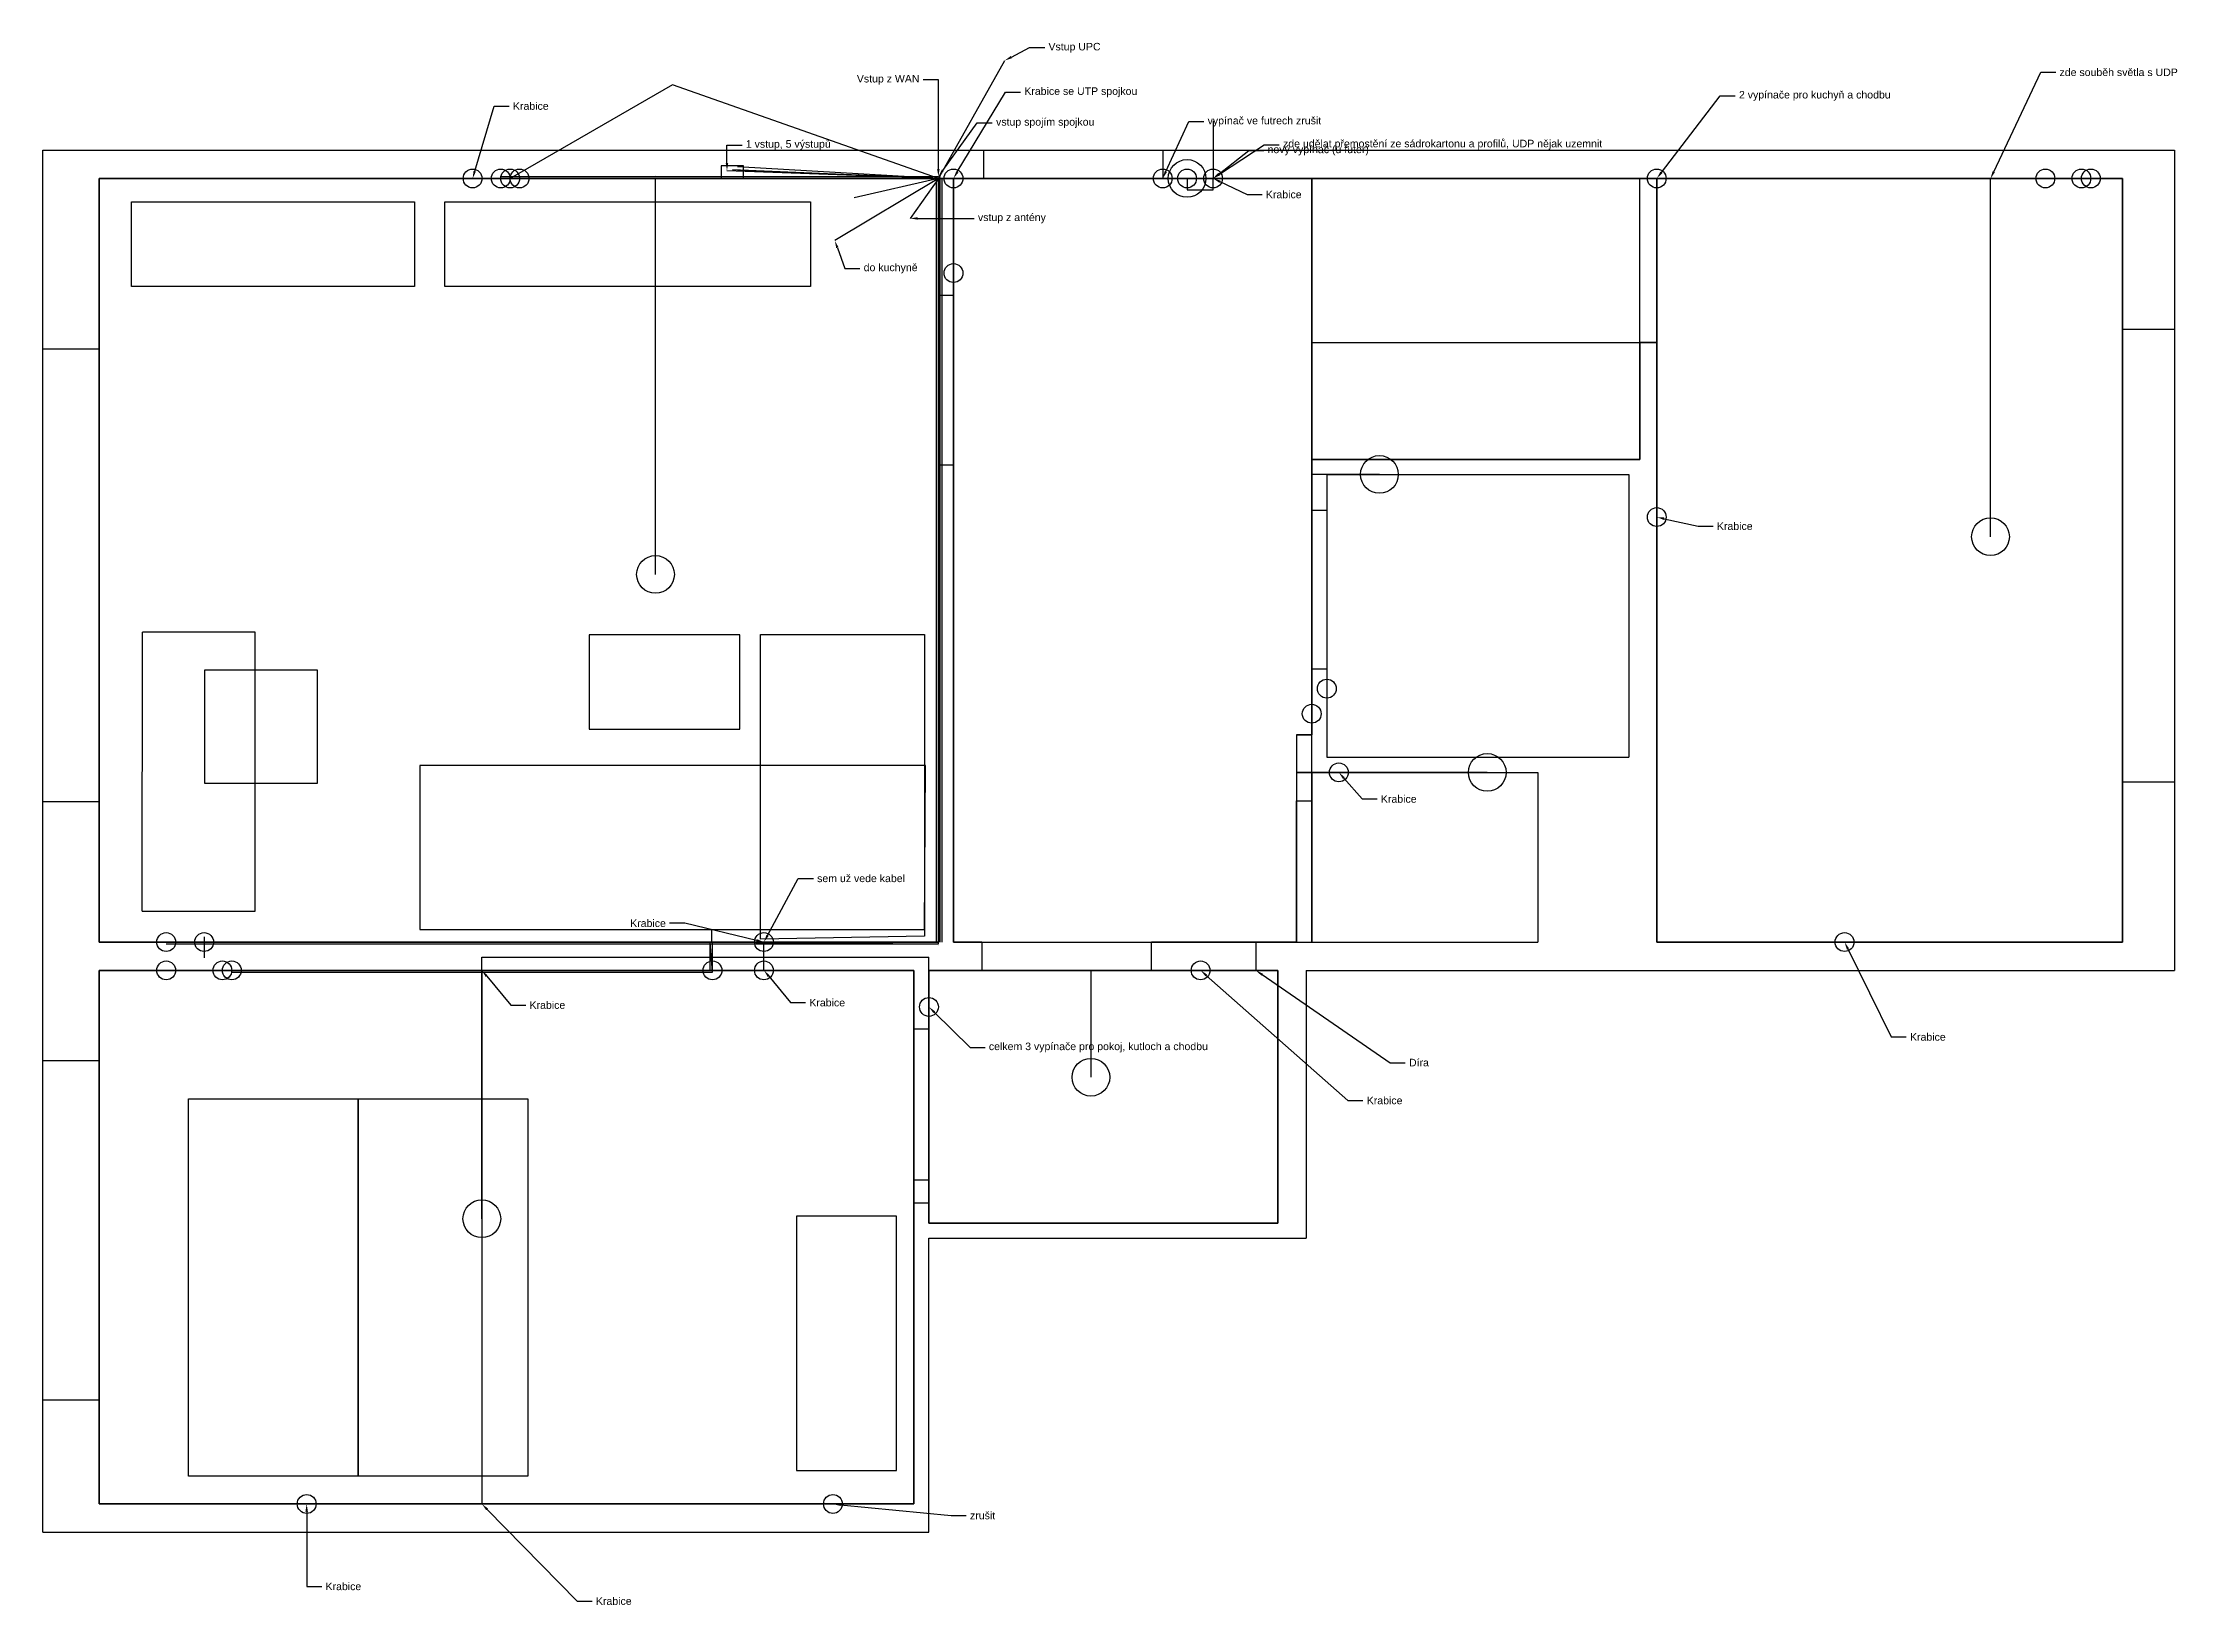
# Model space of a CAD drawing. Header units: centimetres. Extents: x -475 to 657, y -758 to 72.
import ezdxf
from ezdxf import colors
from ezdxf.entities.mleader import LeaderData, LeaderLine
from ezdxf.math import Vec2, Vec3

# ---------------------------------------------------------------- set-up
doc = ezdxf.new("R2010")
doc.units = ezdxf.units.CM
for name, color, linetype in [('Audio', 211, 'Continuous'), ('Elelectrocity', 10, 'Continuous'), ('Elelectrocity_new', 20, 'Continuous'), ('Forniture', 34, 'Continuous'), ('new_TV', 110, 'Continuous'), ('Svetla', 50, 'Continuous'), ('Svetla_3_new', 40, 'Continuous'), ('Svetla_5_new', 40, 'Continuous'), ('TV', 190, 'Continuous'), ('UDP', 134, 'Continuous'), ('Vybrani_pro_krabici', 100, 'Continuous'), ('Wall_painting', 6, 'Continuous'), ('Walls', 60, 'Continuous'), ('Walls_ceiling_paiting', 6, 'Continuous')]:
    doc.layers.add(name, color=color, linetype=linetype)
doc.styles.get("Standard").update_dxf_attribs({"font": 'arial.ttf'})

# ---------------------------------------------------------------- blocks, each defined once
blk = doc.blocks.new('Skrin_satni')
at = {"layer": 'Forniture', "lineweight": -3, "ltscale": 0.01}
for p, q in [((53, 135), (0, 135)), ((0, 135), (0, 0)), ((53, 0), (53, 135)), ((0, 0), (53, 0))]:
    blk.add_line(p, q, dxfattribs=at)
blk = doc.blocks.new('Stul_pracovni')
at = {"layer": 'Forniture', "lineweight": -3, "ltscale": 0.01}
for p, q in [((0, 0), (0.2, 148)), ((60, 148), (0.2, 148)), ((60, 0), (60, 148)), ((0, 0), (60, 0))]:
    blk.add_line(p, q, dxfattribs=at)
blk = doc.blocks.new('Zidle_pracovni')
at = {"layer": 'Forniture', "lineweight": -3, "ltscale": 0.01}
for p, q in [((60, 60), (0, 60)), ((0, 60), (0, 0)), ((60, 0), (60, 60)), ((0, 0), (60, 0))]:
    blk.add_line(p, q, dxfattribs=at)
blk = doc.blocks.new('Matrace')
at = {"layer": 'Forniture', "lineweight": -3, "ltscale": 0.01}
for p, q in [((0, 0), (90, 0)), ((0, -200), (0, 0)), ((90, 0), (90, -200)), ((90, -200), (0, -200))]:
    blk.add_line(p, q, dxfattribs=at)
blk = doc.blocks.new('Konferencni_stul')
at = {"layer": 'Forniture', "lineweight": -3, "ltscale": 0.01}
for p, q in [((80, 50), (0, 50)), ((0, 50), (0, 0)), ((80, 0), (80, 50)), ((0, 0), (80, 0))]:
    blk.add_line(p, q, dxfattribs=at)
blk = doc.blocks.new('Knihovna')
at = {"layer": 'Forniture', "lineweight": -3, "ltscale": 0.01}
for p, q in [((-150, 0), (-150, 45)), ((-150, 45), (0, 45)), ((0, 45), (0, 0)), ((0, 0), (-150, 0))]:
    blk.add_line(p, q, dxfattribs=at)

msp = doc.modelspace()

# ---------------------------------------------------------------- linework, layer by layer
at = {"layer": 'Audio', "lineweight": -3, "ltscale": 0.01}
for p, q in [((-180.9, 0, 30), (0, 0, 30)), ((0, 0, 260), (0, -405, 260)), ((0, 0, 260), (0, 0, 30)), ((-120.2, -405, 20), (-120.2, -398.8, 20)), ((-120.2, -405, 30), (-120.2, -405, 20)), ((0, -405, 30), (-120.2, -405, 30)), ((0, -405, 260), (0, -405, 30))]:
    msp.add_line(p, q, dxfattribs=at)
at = {"layer": 'Elelectrocity', "lineweight": -3, "ltscale": 0.01}
for p, q in [((145.7, 30.6, 260), (145.7, 0, 260)), ((0, 0), (-247, 0)), ((-247, 0, 15), (-247, 0)), ((131.9, 0, 240), (131.9, 0, 30)), ((131.9, 0, 30), (131.9, 0)), ((145.7, 0), (587.1, 0)), ((145.7, 0, 260), (145.7, 0, 240)), ((587.1, 0, 15), (587.1, 0)), ((-389.4, -402.2), (-389.4, -405)), ((-389.4, -405), (-389.4, -413.4)), ((-92.5, -420), (-92.5, -405)), ((-242.1, -420), (-409.5, -420)), ((-242.1, -420), (-242.1, -703)), ((-242.1, -420), (-92.5, -420)), ((-242.1, -703), (-55.9, -703))]:
    msp.add_line(p, q, dxfattribs=at)
at = {"layer": 'Elelectrocity', "lineweight": -3, "ltscale": 0.01, "elevation": 240}
msp.add_lwpolyline([(145.7, 0), (131.9, 0), (131.9, -6), (145.7, -6)], close=True, dxfattribs=at)
at = {"layer": 'Elelectrocity', "lineweight": -3, "ltscale": 0.01}
for centre in [(-247, 0, 15), (131.9, 0, 30), (587.1, 0, 15), (381, -179.6, 120), (206, -270.6), (-389.4, -405), (-409.5, -420, 15), (-55.9, -703)]:
    msp.add_circle(centre, 5, dxfattribs=at)
at = {"layer": 'Elelectrocity_new', "lineweight": -3, "ltscale": 0.01}
for p, q in [((381, -179.6, 120), (381, -405, 120)), ((381, -405, 120), (480.6, -405, 120)), ((-409.5, -420, 15), (-409.5, -420)), ((-242.1, -420), (-92.5, -420)), ((-92.5, -420), (-92.5, -420, 15)), ((180, -420), (139.1, -420)), ((139.1, -420), (139.1, -420, 18.2)), ((180, -420), (180, -554)), ((-13, -703), (-13, -543.3)), ((-13, -543.3), (-5, -543.3)), ((-5, -543.3), (-5, -554)), ((-5, -554), (137.7, -554)), ((180, -554), (137.7, -554)), ((-335, -703, 15), (-335, -703)), ((-335, -703), (-242.1, -703)), ((-55.9, -703), (-13, -703))]:
    msp.add_line(p, q, dxfattribs=at)
for centre in [(-92.5, -405), (480.6, -405, 120), (-92.5, -420, 15), (139.1, -420, 18.2), (-335, -703, 15)]:
    msp.add_circle(centre, 5, dxfattribs=at)
at = {"layer": 'Forniture', "lineweight": -3, "ltscale": 0.01}
for p, q in [((198, -149), (198, -87)), ((198, -87), (372, -87)), ((372, -87), (372, -149)), ((372, -149), (198, -149))]:
    msp.add_line(p, q, dxfattribs=at)
for points in [[(-261.8, -12.4), (-67.8, -12.4), (-67.8, -57.4), (-261.8, -57.4)], [(-7.4, -401.9), (-94.4, -403.5), (-94.4, -241.9), (-7.4, -241.9)], [(-275, -398.3), (-7.4, -398.3), (-6.8, -311.3), (-275, -311.3)]]:
    msp.add_lwpolyline(points, close=True, dxfattribs=at)
at = {"layer": 'Forniture', "lineweight": -3, "ltscale": 0.01, "elevation": 260}
msp.add_lwpolyline([(198, -87), (372, -87), (372, -149), (198, -149)], close=True, dxfattribs=at)
at = {"layer": 'new_TV', "lineweight": -3, "ltscale": 0.01}
for p, q in [((-232.1, 0, 30), (-232.1, 0)), ((-232.1, 0), (0, 0)), ((0, -406, 260), (0, 0, 260)), ((0, 0, 260), (0, 0)), ((0, -406, 260), (0, 0, 260)), ((0, 0, 260), (0, 0)), ((-119.8, -421), (-121, -405)), ((-121, -405), (-121, -405, 30)), ((-121, -405, 30), (0, -406, 30)), ((-121, -405, 30), (0, -406, 30)), ((0, -406, 30), (0, -406, 260)), ((0, -406, 30), (0, -406, 260)), ((-374.7, -421, 30), (-119.8, -421, 30)), ((-119.8, -421, 30), (-119.8, -421))]:
    msp.add_line(p, q, dxfattribs=at)
at = {"layer": 'Svetla', "lineweight": -3, "ltscale": 0.01}
for p, q in [((-150, 1.4, 260), (-150, 1.4)), ((-150, -210, 260), (-150, 0, 260)), ((8, 0), (-150, 0)), ((119, 0), (125.1, 0)), ((119, 0, 120), (119, 0)), ((131.9, 0), (131.9, 0, 200)), ((473.7, -0.1), (381, 0)), ((381, 0), (381, 0, 120)), ((628, 0), (628, -190)), ((8, -50.2), (8, 0)), ((558, -0.1, 260), (473.7, -0.1, 260)), ((473.7, -0.1, 260), (473.7, -0.1)), ((558, -190, 260), (558, -0.1, 260)), ((8, -50.2, 120), (8, -50.2)), ((233.9, -157), (198, -157)), ((198, -157), (198, -283.9)), ((233.9, -157, 200), (233.9, -157)), ((198, -315), (198, -283.9)), ((198, -283.9, 120), (198, -283.9)), ((198, -283.9, 120), (198, -283.9)), ((291.1, -315), (198, -315)), ((291.1, -315, 200), (291.1, -315)), ((-242.1, -420), (-242.1, -413)), ((-242.1, -413), (-5, -413)), ((-5, -439.4), (-5, -413)), ((-242.1, -551.7, 260), (-242.1, -420, 260)), ((-242.1, -420, 260), (-242.1, -420)), ((-5, -439.4, 120), (-5, -439.4))]:
    msp.add_line(p, q, dxfattribs=at)
for centre, radius in [((119, 0, 120), 5), ((131.9, 0, 200), 10), ((381, 0, 120), 5), ((8, -50.2, 120), 5), ((233.9, -157, 200), 10), ((558, -190, 260), 10), ((-150, -210, 260), 10), ((198, -283.9, 120), 5), ((291.1, -315, 200), 10), ((-5, -439.4, 120), 5), ((-242.1, -551.7, 260), 10)]:
    msp.add_circle(centre, radius, dxfattribs=at)
at = {"layer": 'Svetla_3_new', "lineweight": -3, "ltscale": 0.01}
for p, q in [((131.9, 0), (145.7, 0)), ((131.9, 0, 200), (145.7, 0, 200)), ((145.7, 0, 200), (145.7, 0, 120)), ((198, -283.9, 120), (198, -295, 120)), ((198, -295, 120), (190, -295, 120)), ((190, -295, 120), (190, -315, 120)), ((190, -315), (212.4, -315)), ((212.4, -315, 120), (190, -315, 120)), ((8, -420, 260), (-5, -420, 260)), ((-5, -420, 260), (-5, -439.4, 260)), ((80.9, -420, 260), (80.9, -476.7, 260)), ((-5, -439.4, 260), (-5, -439.4, 120))]:
    msp.add_line(p, q, dxfattribs=at)
for centre, radius in [((145.7, 0, 120), 5), ((212.4, -315, 120), 5), ((80.9, -476.7, 260), 10)]:
    msp.add_circle(centre, radius, dxfattribs=at)
at = {"layer": 'Svetla_5_new', "lineweight": -3, "ltscale": 0.01}
for p, q in [((381, 0, 20), (145.7, 0, 20)), ((145.7, 0, 120), (145.7, 0, 20)), ((198, 0, 260), (145.7, 0, 260)), ((145.7, 0, 120), (145.7, 0, 260)), ((198, -295, 260), (198, 0, 260)), ((381, 0, 120), (381, 0, 20)), ((198, -295, 260), (190, -295, 260)), ((190, -295, 260), (190, -405, 260)), ((190, -405, 260), (168.4, -405, 260)), ((168.4, -405, 260), (168.4, -420, 260)), ((-5, -439.4, 260), (-5, -420, 260)), ((-5, -420, 260), (80.9, -420, 260)), ((80.9, -420, 260), (168.4, -420, 260)), ((-5, -439.4, 260), (-5, -439.4, 120))]:
    msp.add_line(p, q, dxfattribs=at)
at = {"layer": 'TV', "lineweight": -3, "ltscale": 0.01}
for p, q in [((0, 0, 260), (35.2, 62.5)), ((-232.1, 1, 30), (0, 1, 30)), ((1, 1, 260), (0, 0, 30)), ((1, -405, 260), (1, 0, 260)), ((0, 0), (-54.9, -33)), ((0, 0, 30), (-44.6, -10.3)), ((0, 0), (-15, -21.2)), ((0, 0, 30), (0, 0)), ((-121, -420), (-121, -405)), ((-121, -405), (-121, -405, 30)), ((-119.8, -405, 31), (0, -405, 31)), ((0, -406, 30), (0, -406, 260)), ((-374.7, -421, 30), (-119.8, -421, 30)), ((-119.8, -421, 30), (-119.8, -421))]:
    msp.add_line(p, q, dxfattribs=at)
for centre in [(-232.1, 0, 30), (-222.1, 0, 30), (611.2, 0, 15), (-374.7, -420, 30)]:
    msp.add_circle(centre, 5, dxfattribs=at)
at = {"layer": 'UDP', "lineweight": -3, "ltscale": 0.01}
for p, q in [((-141, 49.6), (-227.1, 0, 31)), ((0, 0, 27.9), (-141, 49.6)), ((0, 0, 30), (-112.1, 4.1, 30)), ((0, 0, 30), (-109.2, 4.5, 30)), ((0, 0, 30), (-106.5, 6.1, 30)), ((0, 0, 30), (-106.5, 4, 30)), ((-1, -405, 260), (-1, 0, 260)), ((-1, 0, 260), (-1, 0, 30)), ((0, 1, 260), (0, 1, 30)), ((8, 0), (0, 0)), ((0, -405, 259), (0, 0, 259)), ((0, 0, 260), (628, 0, 260)), ((0, 0, 260), (0, 0, 27.9)), ((2, -405, 260), (2, 0, 260)), ((2, 0, 260), (2, 0, 30)), ((2, 0, 260), (2, 0, 30)), ((606.2, 0, 15), (628, 0, 15)), ((628, 0, 15), (628, 0, 260)), ((-409.5, -406, 30), (0, -406, 30)), ((-119.8, -420), (-119.8, -405)), ((-119.8, -405, 32), (0, -405, 32)), ((-119.8, -405), (-119.8, -405, 29)), ((-119.8, -420), (-119.8, -405)), ((-119.8, -405), (-119.8, -405, 29)), ((-119.8, -405, 29), (0, -405, 29)), ((0, -404, 260), (0, -404, 30)), ((0, -407, 30), (0, -407, 260)), ((2, -405, 30), (2, -405, 260)), ((-379.7, -420, 30), (-119.8, -420, 30)), ((-119.8, -420, 30), (-119.8, -420)), ((-119.8, -420, 30), (-119.8, -420))]:
    msp.add_line(p, q, dxfattribs=at)
for points, elevation in [([(-115.2, 0), (-103.4, 0), (-103.4, 6.7), (-115.2, 6.7)], 31), ([(-115.2, 0), (0, 0), (0, 0), (-115.2, 0)], 30)]:
    msp.add_lwpolyline(points, close=True, dxfattribs=dict(at, elevation=elevation))
for centre in [(-227.1, 0, 30), (8, 0), (606.2, 0, 15), (-409.5, -405, 30), (-379.7, -420, 30), (-119.8, -420, 30)]:
    msp.add_circle(centre, 5, dxfattribs=at)
at = {"layer": 'Wall_painting', "lineweight": -3, "ltscale": 0.01}
for p, q in [((8, 0), (24, 0)), ((24, 0, 190), (119, 0, 190)), ((24, 0), (119, 0)), ((119, 0), (628, 0)), ((372, -87, 190), (372, 0, 190)), ((372, -87), (372, 0)), ((381, -87, 190), (381, 0, 190)), ((628, 0), (628, -80)), ((-445, 0), (0, 0)), ((-445, -90.6), (-445, 0)), ((0, 0), (0, -62)), ((8, -62), (8, 0)), ((8, -62), (8, 0)), ((0, -62, 190), (0, -152, 190)), ((0, -62), (0, -152)), ((8, -152, 190), (8, -62, 190)), ((8, -62), (8, -152)), ((381, -87), (372, -87)), ((372, -87), (372, -149)), ((381, -405), (381, -87)), ((628, -80, 240), (628, -320, 240)), ((628, -80), (628, -320)), ((628, -80, 80), (628, -320, 80)), ((-445, -330.6), (-445, -90.6)), ((0, -152), (0, -405)), ((8, -405), (8, -152)), ((372, -149), (198, -149)), ((198, -149), (198, -176)), ((198, -176, 190), (198, -260, 190)), ((198, -260), (198, -176)), ((198, -260), (198, -295)), ((198, -295), (190, -295)), ((190, -295), (190, -330)), ((628, -320), (628, -405)), ((-445, -405), (-445, -330.6)), ((190, -330, 190), (190, -405, 190)), ((190, -405), (190, -330)), ((0, -405), (-445, -405)), ((23, -405), (8, -405)), ((23, -405, 190), (113, -405, 190)), ((23, -405), (113, -405)), ((190, -405), (113, -405)), ((628, -405), (381, -405)), ((-445, -420), (-13, -420)), ((-445, -468), (-445, -420)), ((-13, -420), (-13, -451)), ((-5, -451), (-5, -420)), ((-5, -420), (23, -420)), ((23, -420, 190), (113, -420, 190)), ((23, -420), (113, -420)), ((113, -420), (180, -420)), ((180, -420), (180, -554)), ((-13, -451, 190), (-13, -531, 190)), ((-13, -451), (-13, -531)), ((-5, -531, 190), (-5, -451, 190)), ((-5, -451), (-5, -531)), ((-445, -648, 240), (-445, -468, 240)), ((-445, -468), (-445, -648)), ((-13, -531), (-13, -703)), ((-5, -554), (-5, -531)), ((180, -554), (-5, -554)), ((-445, -703), (-445, -648)), ((-13, -703), (-445, -703))]:
    msp.add_line(p, q, dxfattribs=at)
at = {"layer": 'Wall_painting', "lineweight": -3, "ltscale": 0.01, "extrusion": (-1, 0, 0)}
for p, q in [((-445, -330, 240), (-445, -90, 240)), ((-445, -330, 80), (-445, -94, 80)), ((-445, -468, 80), (-445, -648, 80))]:
    msp.add_line(p, q, dxfattribs=at)
at = {"layer": 'Walls'}
for p, q in [((-475, 15), (655.5, 15)), ((-475, -718), (-475, 15)), ((24, 15), (24, 0)), ((119, 15), (119, 0)), ((655.5, 15), (655.5, -420)), ((119, 0), (628, 0)), ((628, 0), (628, -405)), ((-445, 0), (-445, -405)), ((8, -62), (8, 0)), ((8, -62), (0, -62)), ((-445, -80), (-445, -90.6)), ((372, -87), (372, -149)), ((372, -87), (381, -87)), ((381, -87), (381, -405)), ((628, -80), (655.5, -80)), ((-445, -90.6), (-475, -90.6)), ((-445, -90.6), (-445, -330.6)), ((8, -152), (0, -152)), ((198, -149), (372, -149)), ((198, -176), (198, -149)), ((206, -157), (366.1, -157)), ((206, -157), (206, -176)), ((366.1, -157), (366.1, -307)), ((366.1, -158.6), (366.1, -158.6)), ((198, -176), (206, -176)), ((198, -295), (198, -260)), ((198, -260), (206, -260)), ((190, -295), (190, -405)), ((190, -295), (198, -295)), ((198, -315), (198, -405)), ((198, -315), (318, -315)), ((206, -307), (366.1, -307)), ((318, -315), (318, -405)), ((628, -320), (655.5, -320)), ((-445, -330.6), (-475, -330.6)), ((190, -330), (198, -330)), ((318, -393), (318, -393)), ((8, -405), (23, -405)), ((23, -405), (23, -420)), ((113, -405), (190, -405)), ((113, -420), (113, -405)), ((-445, -420), (-13, -420)), ((-445, -420), (-445, -468)), ((-13, -420), (-13, -451)), ((-5, -420), (23, -420)), ((113, -420), (180, -420)), ((180, -554), (180, -420)), ((195, -420), (655.5, -420)), ((195, -420), (195, -562)), ((-13, -451), (-5, -451)), ((-445, -468), (-475, -468)), ((-445, -468), (-445, -648)), ((-13, -531), (-5, -531)), ((-5, -554), (180, -554)), ((-5, -718), (-5, -562)), ((-5, -562), (195, -562)), ((-445, -648), (-475, -648)), ((-445, -703), (-13, -703)), ((-475, -718), (-5, -718))]:
    msp.add_line(p, q, dxfattribs=at)
at = {"layer": 'Walls', "lineweight": -3, "ltscale": 0.01}
for p, q in [((-445, 0), (0, 0)), ((0, 0), (0, -62)), ((24, 0), (8, 0)), ((24, 0), (119, 0)), ((0, -62), (0, -152)), ((8, -62), (8, -152)), ((0, -152), (0, -405)), ((8, -152), (8, -405)), ((198, -176), (198, -260)), ((206, -176), (206, -260)), ((206, -260), (206, -307)), ((0, -405), (-445, -405)), ((23, -405), (113, -405)), ((198, -405), (318, -405)), ((381, -405), (628, -405)), ((-5, -420), (-5, -451)), ((23, -420), (113, -420)), ((-13, -451), (-13, -531)), ((-5, -451), (-5, -531)), ((-13, -703), (-13, -531)), ((-5, -531), (-5, -554)), ((-445, -648), (-445, -703))]:
    msp.add_line(p, q, dxfattribs=at)
at = {"layer": 'Walls_ceiling_paiting', "lineweight": -3, "ltscale": 0.01, "elevation": 260}
for points in [[(198, 0), (8, 0), (8, -405), (198, -405)], [(198, -149), (372, -149), (372, 0), (198, 0)], [(381, -405), (628, -405), (628, 0), (381, 0)], [(-445, -405), (0, -405), (0, 0), (-445, 0)], [(-445, -703), (-13, -703), (-13, -420), (-445, -420)], [(-5, -554), (180, -554), (180, -420), (-5, -420)]]:
    msp.add_lwpolyline(points, close=True, dxfattribs=at)

# ---------------------------------------------------------------- block references
at = {"layer": 'Forniture', "lineweight": -3}
for name, p in [('Knihovna', (-277.9, -57.4)), ('Stul_pracovni', (-422.3, -388.6)), ('Konferencni_stul', (-185.2, -292.1)), ('Matrace', (-397.7, -488.2)), ('Matrace', (-307.7, -488.2)), ('Skrin_satni', (-75.2, -685.3))]:
    msp.add_blockref(name, p, dxfattribs=at)
at = {"layer": 'Forniture', "lineweight": -3, "ltscale": 0.01}
msp.add_blockref('Zidle_pracovni', (-389.2, -320.8), dxfattribs=at)

# ---------------------------------------------------------------- leaders
at = {"layer": 'Elelectrocity_new', "lineweight": -3, "ltscale": 0.01}
ml = msp.add_multileader_mtext('Standard', dxfattribs=at)
ml.set_content('sem už vede kabel', color=256)
ml.set_leader_properties()
ml.build(insert=Vec2(0, 0))
ctx = ml.context
ctx.base_point, ctx.plane_origin = Vec3(-66.3, -371.2), Vec3(-92.5, -405)
notes = []
notes.append((ctx, [(0, (1, 1, 0), (-74.3, -371.2), (1, 0), 8, [(0, [(-92.5, -405)], 0, [])])]))
ctx.mtext.insert, ctx.mtext.flow_direction = Vec3(-64.3, -369.2), 5
ml = msp.add_multileader_mtext('Standard', dxfattribs=at)
ml.set_content('zrušit', color=256)
ml.set_leader_properties()
ml.build(insert=Vec2(0, 0))
ctx = ml.context
ctx.base_point, ctx.plane_origin = Vec3(14.8, -709.1), Vec3(-55.9, -703)
notes.append((ctx, [(0, (1, 1, 0), (6.8, -709.1), (1, 0), 8, [(0, [(-55.9, -703)], 0, [])])]))
ctx.mtext.insert, ctx.mtext.flow_direction = Vec3(16.8, -707.1), 5
at = {"layer": 'Svetla_3_new', "lineweight": -3, "ltscale": 0.01}
ml = msp.add_multileader_mtext('Standard', dxfattribs=at)
ml.set_content('2 vypínače pro kuchyň a chodbu', color=256)
ml.set_leader_properties()
ml.build(insert=Vec2(0, 0))
ctx = ml.context
ctx.base_point, ctx.plane_origin = Vec3(422.6, 43.8), Vec3(381, 0)
notes.append((ctx, [(0, (1, 1, 0), (414.6, 43.8), (1, 0), 8, [(0, [(381, 0)], 0, [])])]))
ctx.mtext.insert, ctx.mtext.flow_direction = Vec3(424.6, 46.4), 5
ml = msp.add_multileader_mtext('Standard', dxfattribs=at)
ml.set_content('vypínač ve futrech zrušit', color=256)
ml.set_leader_properties()
ml.build(insert=Vec2(0, 0))
ctx = ml.context
ctx.base_point, ctx.plane_origin = Vec3(140.8, 30.2, 120), Vec3(119, 0, 120)
notes.append((ctx, [(0, (1, 1, 0), (132.8, 30.2, 120), (1, 0), 8, [(0, [(119, 0, 120)], 0, [])])]))
ctx.mtext.insert, ctx.mtext.flow_direction = Vec3(142.8, 32.7, 120), 5
ml = msp.add_multileader_mtext('Standard', dxfattribs=at)
ml.set_content('nový vypínač (u futer)', color=256)
ml.set_leader_properties()
ml.build(insert=Vec2(0, 0))
ctx = ml.context
ctx.base_point, ctx.plane_origin = Vec3(172.6, 14.8, 120), Vec3(145.7, 0, 120)
notes.append((ctx, [(0, (1, 1, 0), (164.6, 14.8, 120), (1, 0), 8, [(0, [(145.7, 0, 120)], 0, [])])]))
ctx.mtext.insert, ctx.mtext.flow_direction = Vec3(174.6, 17.4, 120), 5
ml = msp.add_multileader_mtext('Standard', dxfattribs=at)
ml.set_content('Díra', color=256)
ml.set_leader_properties()
ml.build(insert=Vec2(0, 0))
ctx = ml.context
ctx.base_point, ctx.plane_origin = Vec3(247.6, -469, 260), Vec3(168.4, -420, 260)
notes.append((ctx, [(0, (1, 1, 0), (239.6, -469, 260), (1, 0), 8, [(0, [(168.4, -420, 260)], 0, [])])]))
ctx.mtext.insert, ctx.mtext.flow_direction = Vec3(249.6, -466.9, 260), 5
ml = msp.add_multileader_mtext('Standard', dxfattribs=at)
ml.set_content('celkem 3 vypínače pro pokoj, kutloch a chodbu', color=256)
ml.set_leader_properties()
ml.build(insert=Vec2(0, 0))
ctx = ml.context
ctx.base_point, ctx.plane_origin = Vec3(24.8, -460.9), Vec3(-5, -439.4)
notes.append((ctx, [(0, (1, 1, 0), (16.8, -460.9), (1, 0), 8, [(0, [(-5, -439.4)], 0, [])])]))
ctx.mtext.insert, ctx.mtext.flow_direction = Vec3(26.8, -458.3), 5
at = {"layer": 'TV', "lineweight": -3, "ltscale": 0.01}
ml = msp.add_multileader_mtext('Standard', dxfattribs=at)
ml.set_content('Vstup UPC', color=256)
ml.set_leader_properties()
ml.build(insert=Vec2(0, 0))
ctx = ml.context
ctx.base_point, ctx.plane_origin = Vec3(56.4, 69.4), Vec3(35.2, 62.5)
notes.append((ctx, [(0, (1, 1, 0), (48.4, 69.4), (1, 0), 8, [(0, [(35.2, 62.5)], 0, [])])]))
ctx.mtext.insert, ctx.mtext.flow_direction = Vec3(58.4, 71.9), 5
ml = msp.add_multileader_mtext('Standard', dxfattribs=at)
ml.set_content('vstup z antény', color=256)
ml.set_leader_properties()
ml.build(insert=Vec2(0, 0))
ctx = ml.context
ctx.base_point, ctx.plane_origin = Vec3(19, -21.2), Vec3(-15, -21.2)
notes.append((ctx, [(0, (1, 1, 0), (11, -21.2), (1, 0), 8, [(0, [(-15, -21.2)], 0, [])])]))
ctx.mtext.insert, ctx.mtext.flow_direction = Vec3(21, -18.6), 5
ml = msp.add_multileader_mtext('Standard', dxfattribs=at)
ml.set_content('do kuchyně', color=256)
ml.set_leader_properties()
ml.build(insert=Vec2(0, 0))
ctx = ml.context
ctx.base_point, ctx.plane_origin = Vec3(-41.6, -47.7), Vec3(-54.9, -33)
notes.append((ctx, [(0, (1, 1, 0), (-49.6, -47.7), (1, 0), 8, [(0, [(-54.9, -33)], 0, [])])]))
ctx.mtext.insert, ctx.mtext.flow_direction = Vec3(-39.6, -45.2), 5
at = {"layer": 'UDP', "lineweight": -3, "ltscale": 0.01}
ml = msp.add_multileader_mtext('Standard', dxfattribs=at)
ml.set_content('zde souběh světla s UDP', color=256)
ml.set_leader_properties()
ml.build(insert=Vec2(0, 0))
ctx = ml.context
ctx.base_point, ctx.plane_origin = Vec3(592.6, 56.3, 260), Vec3(558, -0.1, 260)
notes.append((ctx, [(0, (1, 1, 0), (584.6, 56.3, 260), (1, 0), 8, [(0, [(558, -0.1, 260)], 0, [])])]))
ctx.mtext.insert, ctx.mtext.flow_direction = Vec3(594.6, 58.3, 260), 5
ml = msp.add_multileader_mtext('Standard', dxfattribs=at)
ml.set_content('Vstup z WAN', color=256)
ml.set_leader_properties()
ml.build(insert=Vec2(0, 0))
ctx = ml.context
ctx.base_point, ctx.plane_origin = Vec3(-44.7, 52.3, 260), Vec3(0, 1, 260)
ctx.text_align_type = 2
notes.append((ctx, [(0, (1, 1, 0), (0, 52.3, 260), (-1, 0), 8, [(0, [(0, 1, 260)], 0, [])])]))
ctx.mtext.insert, ctx.mtext.alignment, ctx.mtext.flow_direction = Vec3(-10, 54.9, 260), 3, 5
ml = msp.add_multileader_mtext('Standard', dxfattribs=at)
ml.set_content('vstup spojím spojkou', color=256)
ml.set_leader_properties()
ml.build(insert=Vec2(0, 0))
ctx = ml.context
ctx.base_point, ctx.plane_origin = Vec3(28.6, 29.4, 260), Vec3(0, 1, 260)
notes.append((ctx, [(0, (1, 1, 0), (20.6, 29.4, 260), (1, 0), 8, [(0, [(0, 1, 260)], 0, [])])]))
ctx.mtext.insert, ctx.mtext.flow_direction = Vec3(30.6, 32, 260), 5
ml = msp.add_multileader_mtext('Standard', dxfattribs=at)
ml.set_content('1 vstup, 5 výstupů', color=256)
ml.set_leader_properties()
ml.build(insert=Vec2(0, 0))
ctx = ml.context
ctx.base_point, ctx.plane_origin = Vec3(-104.1, 17.7, 30), Vec3(-112.1, 4.1, 30)
notes.append((ctx, [(0, (1, 1, 0), (-112.1, 17.7, 30), (1, 0), 8, [(0, [(-112.1, 4.1, 30)], 0, [])])]))
ctx.mtext.insert, ctx.mtext.flow_direction = Vec3(-102.1, 20.3, 30), 5
ml = msp.add_multileader_mtext('Standard', dxfattribs=at)
ml.set_content('zde udělat přemostění ze sádrokartonu a profilů, UDP nějak uzemnit', color=256)
ml.set_leader_properties()
ml.build(insert=Vec2(0, 0))
ctx = ml.context
ctx.base_point, ctx.plane_origin = Vec3(180.8, 17.9, 260), Vec3(145.7, 0, 260)
notes.append((ctx, [(0, (1, 1, 0), (172.8, 17.9, 260), (1, 0), 8, [(0, [(145.7, 0, 260)], 0, [])])]))
ctx.mtext.insert, ctx.mtext.flow_direction = Vec3(182.8, 20.5, 260), 5
at = {"layer": 'Vybrani_pro_krabici', "lineweight": -3, "ltscale": 0.01}
ml = msp.add_multileader_mtext('Standard', dxfattribs=at)
ml.set_content('Krabice se UTP spojkou', color=256)
ml.set_leader_properties()
ml.build(insert=Vec2(0, 0))
ctx = ml.context
ctx.base_point, ctx.plane_origin = Vec3(43.6, 45.8), Vec3(8, 0)
notes.append((ctx, [(0, (1, 1, 0), (35.6, 45.8), (1, 0), 8, [(0, [(8, 0)], 0, [])])]))
ctx.mtext.insert, ctx.mtext.flow_direction = Vec3(45.6, 48.3), 5
ml = msp.add_multileader_mtext('Standard', dxfattribs=at)
ml.set_content('Krabice', color=256)
ml.set_leader_properties()
ml.build(insert=Vec2(0, 0))
ctx = ml.context
ctx.base_point, ctx.plane_origin = Vec3(-227.6, 38.4), Vec3(-247, 0)
notes.append((ctx, [(0, (1, 1, 0), (-235.6, 38.4), (1, 0), 8, [(0, [(-247, 0)], 0, [])])]))
ctx.mtext.insert, ctx.mtext.flow_direction = Vec3(-225.6, 40.4), 5
ml = msp.add_multileader_mtext('Standard', dxfattribs=at)
ml.set_content('Krabice', color=256)
ml.set_leader_properties()
ml.build(insert=Vec2(0, 0))
ctx = ml.context
ctx.base_point, ctx.plane_origin = Vec3(171.7, -8.5, 120), Vec3(145.7, 0, 120)
notes.append((ctx, [(0, (1, 1, 0), (163.7, -8.5, 120), (1, 0), 8, [(0, [(145.7, 0, 120)], 0, [])])]))
ctx.mtext.insert, ctx.mtext.flow_direction = Vec3(173.7, -6.5, 120), 5
ml = msp.add_multileader_mtext('Standard', dxfattribs=at)
ml.set_content('Krabice', color=256)
ml.set_leader_properties()
ml.build(insert=Vec2(0, 0))
ctx = ml.context
ctx.base_point, ctx.plane_origin = Vec3(410.9, -184.5, 120), Vec3(381, -179.6, 120)
notes.append((ctx, [(0, (1, 1, 0), (402.9, -184.5, 120), (1, 0), 8, [(0, [(381, -179.6, 120)], 0, [])])]))
ctx.mtext.insert, ctx.mtext.flow_direction = Vec3(412.9, -182.4, 120), 5
ml = msp.add_multileader_mtext('Standard', dxfattribs=at)
ml.set_content('Krabice', color=256)
ml.set_leader_properties()
ml.build(insert=Vec2(0, 0))
ctx = ml.context
ctx.base_point, ctx.plane_origin = Vec3(232.7, -329.1), Vec3(212.4, -315)
notes.append((ctx, [(0, (1, 1, 0), (224.7, -329.1), (1, 0), 8, [(0, [(212.4, -315)], 0, [])])]))
ctx.mtext.insert, ctx.mtext.flow_direction = Vec3(234.7, -327.1), 5
ml = msp.add_multileader_mtext('Standard', dxfattribs=at)
ml.set_content('Krabice', color=256)
ml.set_leader_properties()
ml.build(insert=Vec2(0, 0))
ctx = ml.context
ctx.base_point, ctx.plane_origin = Vec3(-164.8, -395), Vec3(-92.5, -405)
ctx.text_align_type = 2
notes.append((ctx, [(1, (1, 1, 0), (-134.5, -395), (-1, 0), 8, [(0, [(-92.5, -405)], 0, [])])]))
ctx.mtext.insert, ctx.mtext.alignment, ctx.mtext.flow_direction = Vec3(-144.5, -393), 3, 5
ml = msp.add_multileader_mtext('Standard', dxfattribs=at)
ml.set_content('Krabice', color=256)
ml.set_leader_properties()
ml.build(insert=Vec2(0, 0))
ctx = ml.context
ctx.base_point, ctx.plane_origin = Vec3(513.3, -455.3, 120), Vec3(480.6, -405, 120)
notes.append((ctx, [(0, (1, 1, 0), (505.3, -455.3, 120), (1, 0), 8, [(0, [(480.6, -405, 120)], 0, [])])]))
ctx.mtext.insert, ctx.mtext.flow_direction = Vec3(515.3, -453.3, 120), 5
ml = msp.add_multileader_mtext('Standard', dxfattribs=at)
ml.set_content('Krabice', color=256)
ml.set_leader_properties()
ml.build(insert=Vec2(0, 0))
ctx = ml.context
ctx.base_point, ctx.plane_origin = Vec3(-218.8, -438.4), Vec3(-242.1, -420)
notes.append((ctx, [(0, (1, 1, 0), (-226.8, -438.4), (1, 0), 8, [(0, [(-242.1, -420)], 0, [])])]))
ctx.mtext.insert, ctx.mtext.flow_direction = Vec3(-216.8, -436.4), 5
ml = msp.add_multileader_mtext('Standard', dxfattribs=at)
ml.set_content('Krabice', color=256)
ml.set_leader_properties()
ml.build(insert=Vec2(0, 0))
ctx = ml.context
ctx.base_point, ctx.plane_origin = Vec3(-70.4, -437.1), Vec3(-92.5, -420)
notes.append((ctx, [(0, (1, 1, 0), (-78.4, -437.1), (1, 0), 8, [(0, [(-92.5, -420)], 0, [])])]))
ctx.mtext.insert, ctx.mtext.flow_direction = Vec3(-68.4, -435.1), 5
ml = msp.add_multileader_mtext('Standard', dxfattribs=at)
ml.set_content('Krabice', color=256)
ml.set_leader_properties()
ml.build(insert=Vec2(0, 0))
ctx = ml.context
ctx.base_point, ctx.plane_origin = Vec3(225.2, -489, 18.2), Vec3(139.1, -420, 18.2)
notes.append((ctx, [(0, (1, 1, 0), (217.2, -489, 18.2), (1, 0), 8, [(0, [(139.1, -420, 18.2)], 0, [])])]))
ctx.mtext.insert, ctx.mtext.flow_direction = Vec3(227.2, -487, 18.2), 5
ml = msp.add_multileader_mtext('Standard', dxfattribs=at)
ml.set_content('Krabice', color=256)
ml.set_leader_properties()
ml.build(insert=Vec2(0, 0))
ctx = ml.context
ctx.base_point, ctx.plane_origin = Vec3(-327, -746.8), Vec3(-335, -703)
notes.append((ctx, [(0, (1, 1, 0), (-335, -746.8), (1, 0), 8, [(0, [(-335, -703)], 0, [])])]))
ctx.mtext.insert, ctx.mtext.flow_direction = Vec3(-325, -744.7), 5
ml = msp.add_multileader_mtext('Standard', dxfattribs=at)
ml.set_content('Krabice', color=256)
ml.set_leader_properties()
ml.build(insert=Vec2(0, 0))
ctx = ml.context
ctx.base_point, ctx.plane_origin = Vec3(-183.6, -754.6), Vec3(-242.1, -703)
notes.append((ctx, [(0, (1, 1, 0), (-191.6, -754.6), (1, 0), 8, [(0, [(-242.1, -703)], 0, [])])]))
ctx.mtext.insert, ctx.mtext.flow_direction = Vec3(-181.6, -752.5), 5
for ctx, leaders in notes:
    for number, flags, end, landing, length, lines in leaders:
        leader = LeaderData()
        leader.index, (leader.has_last_leader_line, leader.has_dogleg_vector, leader.attachment_direction) = number, flags
        leader.last_leader_point, leader.dogleg_vector, leader.dogleg_length = Vec3(end), Vec3(landing), length
        for number, points, colour, breaks in lines:
            line = LeaderLine()
            line.index, line.vertices, line.color, line.breaks = number, Vec3.list(points), colors.encode_raw_color(colour), breaks
            leader.lines.append(line)
        ctx.leaders.append(leader)

doc.saveas('drawing.dxf')
